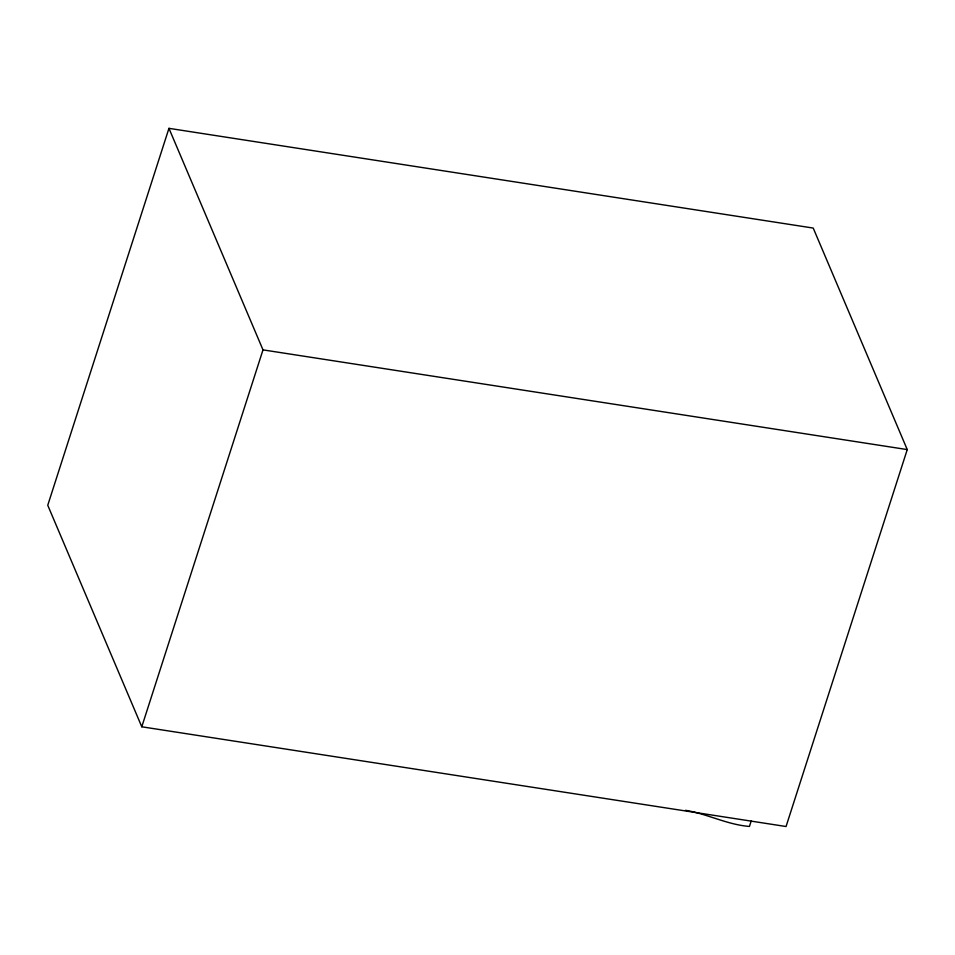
<?xml version="1.0" encoding="UTF-8"?>
<svg xmlns="http://www.w3.org/2000/svg" width="955" height="955" viewBox="0 0 955 955"><rect width="100%" height="100%" fill="white"/><g stroke="black" fill="none" stroke-linecap="round" stroke-linejoin="round"><path stroke-width="1.43" d="M168.951 128.34L47.75 505.267L141.782 726.791L786.049 826.517L907.25 449.59L813.218 228.066L168.951 128.34L262.995 349.876L141.782 726.791M751.179 821.049L749.448 826.433C727.447 824.774 707.273 813.863 685.475 810.306M262.995 349.876L907.25 449.59"/></g></svg>
